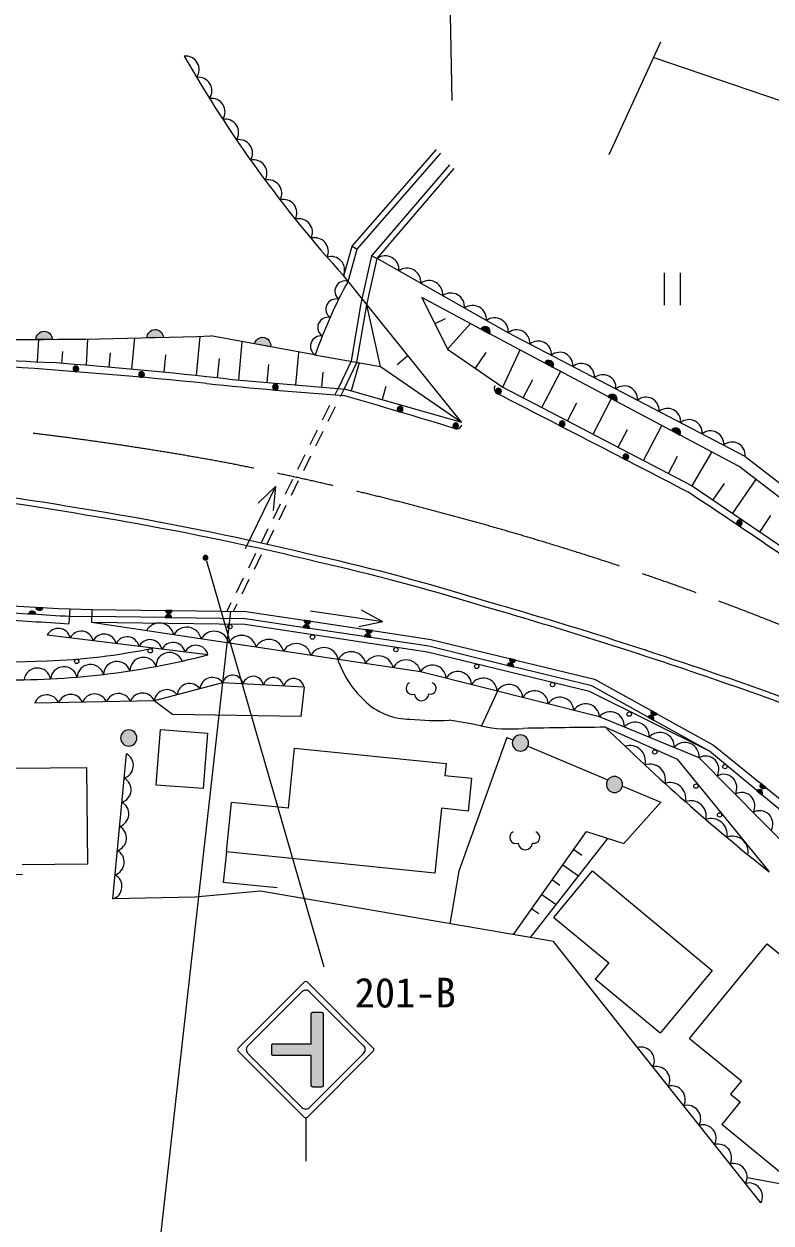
# Model space of a CAD drawing. Units: millimetres, scale not verified. Extents: x 40000 to 680000, y 20000 to 380000.
# Drawn here: x 400158 to 446178, y 267128 to 341068 of the extents above; entities that cross this region are included whole.
import ezdxf
from ezdxf.enums import TextEntityAlignment as Align

# ---------------------------------------------------------------- set-up
doc = ezdxf.new("R2010")
doc.units = ezdxf.units.MM
doc.header["$LTSCALE"] = 1000
doc.linetypes.add('CHAIN', pattern=[18.5, 12, -1.5, 3.5, -1.5])
for name, color, linetype, lineweight in [('M-BGD', 7, 'Continuous', 25), ('M-BMK', 2, 'CHAIN', 13), ('M-STR-HTXT', 7, 'Continuous', 13), ('M-STR-STRC', 7, 'Continuous', 25)]:
    doc.layers.add(name, color=color, linetype=linetype, lineweight=lineweight)
doc.styles.add('ＭＳ ゴシック', font='')
doc.styles.get('ＭＳ ゴシック').set_extended_font_data('MS Gothic')

msp = doc.modelspace()

# ---------------------------------------------------------------- hatches: boundary and pattern name
at = {"layer": 'M-BGD'}
for points in [[(428840, 321967, 1), (428311, 322249)], [(400897, 321615, -0.41421), (401394, 322118, -0.41421), (401897, 321621)], [(407743, 321713, -0.41422), (408230, 322226, -0.41422), (408743, 321739)], [(414367, 321337, -1), (415350, 321157)], [(432750, 319884, 0.41421), (432627, 320290, 0.41421), (432221, 320166)], [(403530, 319799, 0.41422), (403355, 319974, 0.41422), (403180, 319799, 0.41422), (403355, 319624, 0.41422)], [(407577, 319458, 0.41422), (407402, 319633, 0.41422), (407227, 319458, 0.41422), (407402, 319283, 0.41422)], [(415826, 318669, 0.41421), (415651, 318844, 0.41421), (415476, 318669, 1)], [(429568, 318430, 1), (429218, 318430, 0.99999)], [(436661, 317801, 1), (436131, 318083)], [(423505, 317320, 0.41422), (423330, 317495, 0.41422), (423155, 317320, 0.41422), (423330, 317145, 0.41422)], [(426929, 316290, 0.41421), (426754, 316465, 0.41421), (426579, 316290, 1)], [(433494, 316411, 0.41422), (433319, 316586, 0.41422), (433144, 316411, 0.41422), (433319, 316236, 0.41422)], [(440571, 315718, 0.41421), (440447, 316124, 0.41421), (440041, 316000)], [(437417, 314383, 0.41422), (437242, 314558, 0.41422), (437067, 314383, 0.41422), (437242, 314208, 0.41422)], [(444403, 310306, 1), (444053, 310306, 1)], [(411492, 308153, 1), (411192, 308153, 0.41422), (411342, 308003, 0.41422)], [(400465, 304695, -0.41421), (400677, 304883, -0.41421), (400864, 304671)], [(401304, 305083, -0.99999), (400905, 305106)], [(409253, 304454, 1), (408853, 304459)], [(408874, 304909, 1), (409274, 304904)], [(417749, 303797, 0.41421), (417581, 304024, 0.41421), (417354, 303856)], [(417422, 304299, 1), (417818, 304239)], [(421519, 303230, 0.41421), (421351, 303458, 0.41421), (421123, 303290)], [(421223, 303725, 1), (421619, 303665)], [(430067, 301941, 1), (430455, 301847)], [(430307, 301421, 0.41422), (430160, 301663, 0.41422), (429918, 301516)], [(438796, 298727, 0.41422), (438874, 298456, 0.41422), (439146, 298533)], [(438936, 298135, 0.41422), (438858, 298407, 0.41422), (438586, 298330)], [(407113, 297038, 0.41421), (406613, 297538, 0.41421), (406113, 297038, 0.99999)], [(431241, 296730, 0.41421), (430741, 297230, 0.41421), (430241, 296730, 1)], [(437037, 294171, 0.41421), (436537, 294671, 0.41421), (436037, 294171, 1)], [(445616, 293532, 0.41422), (445590, 293814, 0.41422), (445308, 293788)], [(445542, 294239, 0.41421), (445571, 293957, 0.41421), (445853, 293987)]]:
    msp.add_hatch(color=256, dxfattribs=at).paths.add_polyline_path(points)
at = {"layer": 'M-STR-STRC'}
msp.add_hatch(color=256, dxfattribs=at).paths.add_polyline_path([(418589, 280023), (418589, 275618), (418589, 275606), (418587, 275596), (418584, 275585), (418580, 275576), (418575, 275566), (418569, 275557), (418562, 275549), (418555, 275542), (418547, 275535), (418538, 275529), (418528, 275525), (418518, 275521), (418508, 275518), (418498, 275516), (418487, 275516), (417957, 275516), (417945, 275517), (417935, 275518), (417925, 275521), (417915, 275525), (417905, 275530), (417897, 275536), (417888, 275543), (417881, 275550), (417874, 275558), (417869, 275567), (417864, 275577), (417860, 275587), (417857, 275597), (417856, 275608), (417855, 275618), (417855, 277453), (415508, 277454), (415498, 277456), (415488, 277459), (415478, 277463), (415468, 277468), (415460, 277473), (415451, 277480), (415444, 277488), (415437, 277496), (415432, 277505), (415427, 277514), (415423, 277524), (415420, 277535), (415419, 277545), (415418, 277556), (415418, 278087), (415419, 278097), (415421, 278108), (415424, 278118), (415427, 278128), (415432, 278137), (415438, 278146), (415445, 278154), (415453, 278162), (415461, 278168), (415470, 278174), (415479, 278179), (415489, 278183), (415499, 278185), (415510, 278187), (415520, 278187), (417855, 278187), (417855, 280023), (417858, 280045), (417864, 280065), (417875, 280084), (417882, 280092), (417898, 280106), (417907, 280112), (417916, 280116), (417926, 280120), (417936, 280123), (417947, 280124), (417957, 280125), (418487, 280125), (418499, 280124), (418509, 280122), (418520, 280120), (418530, 280116), (418539, 280111), (418548, 280105), (418556, 280098), (418563, 280091), (418570, 280082), (418576, 280073), (418581, 280064), (418584, 280054), (418587, 280044), (418589, 280033)])

# ---------------------------------------------------------------- linework, layer by layer
at = {"layer": 'M-BGD'}
for p, q in [((420378, 327359), (425575, 333336)), ((420693, 327188), (425840, 333107)), ((421586, 326773), (426384, 332377)), ((421909, 326612), (426650, 332149)), ((419853, 325530), (420378, 327359)), ((420122, 325196), (420693, 327188)), ((420378, 327359), (420693, 327188)), ((420937, 323823), (421586, 326773)), ((421281, 323756), (421909, 326612)), ((421586, 326773), (421909, 326612)), ((427106, 316518), (419838, 325548)), ((439587, 325727), (439587, 323727)), ((440587, 325727), (440587, 323727)), ((428302, 322253), (424665, 324191)), ((422127, 319938), (421281, 323756)), ((426108, 322895), (425472, 322577)), ((426256, 321009), (427660, 322596)), ((404000, 320020), (404100, 321644)), ((404152, 321644), (404152, 321644)), ((406804, 319776), (406985, 321709)), ((410790, 319383), (411017, 321801)), ((410790, 319383), (411011, 321801)), ((418052, 320662), (411665, 321832)), ((432213, 320170), (428849, 321963)), ((400994, 320233), (401079, 321616)), ((413387, 319115), (413601, 321465)), ((429656, 318670), (430719, 320966)), ((402498, 320139), (402543, 320877)), ((405402, 319901), (405485, 320783)), ((408798, 319587), (408899, 320663)), ((412088, 319244), (412198, 320449)), ((416903, 318810), (417085, 320805)), ((418052, 320662), (422127, 319938)), ((420813, 320171), (420322, 318443)), ((423140, 320078), (423808, 320616)), ((427975, 319836), (428635, 320803)), ((415145, 318963), (415245, 320060)), ((418500, 318672), (418584, 319592)), ((422127, 319938), (427106, 316518)), ((432063, 317416), (433229, 319652)), ((436123, 318087), (432759, 319879)), ((412761, 319169), (419963, 318545)), ((419313, 318181), (419576, 318708)), ((422444, 318709), (422216, 317906)), ((430915, 318014), (431502, 319140)), ((419664, 318101), (419889, 318552)), ((419963, 318545), (427106, 316518)), ((435216, 315773), (436359, 317967)), ((418555, 316660), (419001, 317555)), ((418905, 316579), (419352, 317474)), ((433640, 316594), (434217, 317702)), ((440033, 316004), (436669, 317796)), ((417796, 315139), (418242, 316034)), ((418147, 315058), (418593, 315953)), ((436771, 314963), (437338, 316051)), ((438326, 314152), (439452, 316314)), ((417037, 313617), (417483, 314512)), ((417388, 313537), (417834, 314432)), ((439865, 313351), (440424, 314424)), ((441331, 312587), (442539, 314669)), ((416278, 312096), (416725, 312991)), ((416629, 312015), (417075, 312910)), ((443830, 310899), (445234, 312964)), ((415655, 312554), (413782, 308707)), ((415655, 312554), (414577, 311511)), ((415655, 312554), (415500, 311062)), ((442617, 311724), (443308, 312740)), ((415519, 310575), (415966, 311470)), ((415870, 310494), (416317, 311389)), ((445501, 309763), (446171, 310749)), ((414761, 309054), (415207, 309949)), ((415112, 308973), (415558, 309868)), ((414002, 307532), (414448, 308427)), ((414353, 307452), (414799, 308347)), ((413243, 306011), (413689, 306906)), ((413594, 305930), (414040, 306825)), ((412668, 304858), (412931, 305385)), ((402946, 304088), (403000, 304995)), ((403000, 304995), (404330, 304970)), ((404330, 304970), (404319, 304154)), ((404330, 304970), (408865, 304909)), ((413057, 304853), (413282, 305304)), ((422265, 304206), (417799, 304852)), ((422265, 304206), (420943, 304915)), ((402973, 304545), (404324, 304520)), ((408844, 304459), (404324, 304520)), ((417827, 304238), (421215, 303726)), ((422265, 304206), (420796, 303900)), ((411488, 302166), (401592, 303383)), ((421114, 303291), (417758, 303795)), ((417414, 300166), (417206, 298361)), ((429322, 299929), (428335, 297782)), ((409298, 298478), (408185, 299324)), ((417206, 298361), (409298, 298478)), ((406613, 297038), (406614, 297038)), ((429896, 297077), (430277, 296916)), ((430741, 296730), (430742, 296730)), ((431198, 296528), (436124, 294454)), ((405623, 287112), (406465, 296060)), ((416449, 292702), (416828, 296420)), ((427749, 294536), (426082, 294706)), ((427544, 292531), (427749, 294536)), ((436537, 294171), (436538, 294171)), ((437027, 294073), (439394, 293076)), ((445860, 293981), (448590, 291764)), ((416449, 292702), (412937, 293060)), ((448377, 291233), (445623, 293526)), ((427544, 292531), (425878, 292701)), ((431371, 284730), (436117, 290848)), ((412627, 290018), (412433, 288125)), ((434023, 290161), (434528, 289805)), ((404073, 289267), (400055, 289225)), ((433353, 289210), (434318, 288529)), ((415745, 287794), (412434, 288131)), ((432709, 288298), (433171, 287972)), ((432066, 287385), (432948, 286763)), ((431449, 286510), (431870, 286213)), ((432808, 285978), (436186, 283169)), ((436186, 283169), (435351, 282165)), ((441166, 278515), (444359, 275897)), ((445559, 268372), (437944, 277952)), ((444359, 275897), (443690, 275082)), ((443690, 275082), (444288, 274592)), ((444288, 274592), (443156, 273211))]:
    msp.add_line(p, q, dxfattribs=at)
for points in [[(444589, 314404), (429991, 322020), (421909, 326612)], [(424665, 324191), (426256, 321009), (429656, 318670), (441331, 312587), (450230, 306520), (461127, 301655), (472435, 296485), (476396, 296750), (477597, 298060), (479063, 305258)], [(419573, 318701), (420329, 320304), (420937, 323823)], [(419889, 318552), (420666, 320198), (421281, 323756)], [(448283, 310648), (444216, 313776), (440579, 315713)], [(444589, 314404), (452764, 308105), (473445, 298466), (476755, 299015)], [(409283, 304903), (413819, 304843), (417413, 304300)], [(442387, 296221), (435000, 299901), (425019, 302334), (413753, 304028), (404319, 304154)], [(461743, 282667), (449514, 287961), (441747, 295821), (435606, 298348), (424586, 301120), (404319, 304154)], [(417345, 303858), (413782, 304393), (409262, 304454)], [(429909, 301518), (425090, 302693), (421528, 303229)], [(421628, 303664), (425222, 303121), (430058, 301944)], [(430464, 301845), (435300, 300667), (438788, 298732)], [(438578, 298334), (435134, 300245), (430315, 301419)], [(417414, 300166), (412396, 300447), (408185, 299324), (400815, 299183)], [(445302, 293794), (442387, 296221), (438944, 298131)], [(439154, 298529), (442642, 296593), (445535, 294244)], [(435977, 297700), (440399, 295734), (446061, 288786)], [(429896, 297077), (426948, 288818), (426394, 285586)], [(416828, 296420), (426160, 295468), (426082, 294706)], [(400061, 288627), (397365, 288599), (397297, 295151), (404011, 295222), (404073, 289267)], [(425878, 292701), (425471, 288708), (412627, 290018), (412937, 293060)], [(430321, 284910), (434809, 291275), (437102, 290526), (439394, 293076)], [(432808, 285978), (435185, 288837), (442555, 282707), (439343, 278845), (435351, 282165)], [(437944, 277952), (432786, 284486), (414731, 287592), (410677, 287224), (405623, 287112)], [(441166, 278515), (445947, 284345), (453621, 278051), (447039, 270026), (443156, 273211)], [(444703, 269933), (451972, 268599), (466606, 259510)]]:
    msp.add_lwpolyline(points, dxfattribs=at)
for points in [[(428840, 321967, 1), (428311, 322249)], [(400897, 321615, -0.41421), (401394, 322118, -0.41421), (401897, 321621)], [(407743, 321713, -0.41422), (408230, 322226, -0.41422), (408743, 321739)], [(414367, 321337, -1), (415350, 321157)], [(432750, 319884, 0.41421), (432627, 320290, 0.41421), (432221, 320166)], [(403530, 319799, 0.41422), (403355, 319974, 0.41422), (403180, 319799, 0.41422), (403355, 319624, 0.41422)], [(407577, 319458, 0.41422), (407402, 319633, 0.41422), (407227, 319458, 0.41422), (407402, 319283, 0.41422)], [(415826, 318669, 0.41421), (415651, 318844, 0.41421), (415476, 318669, 1)], [(429568, 318430, 1), (429218, 318430, 0.99999)], [(436661, 317801, 1), (436131, 318083)], [(423505, 317320, 0.41422), (423330, 317495, 0.41422), (423155, 317320, 0.41422), (423330, 317145, 0.41422)], [(426929, 316290, 0.41421), (426754, 316465, 0.41421), (426579, 316290, 1)], [(433494, 316411, 0.41422), (433319, 316586, 0.41422), (433144, 316411, 0.41422), (433319, 316236, 0.41422)], [(440571, 315718, 0.41421), (440447, 316124, 0.41421), (440041, 316000)], [(437417, 314383, 0.41422), (437242, 314558, 0.41422), (437067, 314383, 0.41422), (437242, 314208, 0.41422)], [(444403, 310306, 1), (444053, 310306, 1)], [(411492, 308153, 1), (411192, 308153, 0.41422), (411342, 308003, 0.41422)], [(400465, 304695, -0.41421), (400677, 304883, -0.41421), (400864, 304671)], [(401304, 305083, -0.99999), (400905, 305106)], [(409253, 304454, 1), (408853, 304459)], [(408874, 304909, 1), (409274, 304904)], [(417749, 303797, 0.41421), (417581, 304024, 0.41421), (417354, 303856)], [(417422, 304299, 1), (417818, 304239)], [(421519, 303230, 0.41421), (421351, 303458, 0.41421), (421123, 303290)], [(421223, 303725, 1), (421619, 303665)], [(430067, 301941, 1), (430455, 301847)], [(430307, 301421, 0.41422), (430160, 301663, 0.41422), (429918, 301516)], [(438796, 298727, 0.41422), (438874, 298456, 0.41422), (439146, 298533)], [(438936, 298135, 0.41422), (438858, 298407, 0.41422), (438586, 298330)], [(407113, 297038, 0.41421), (406613, 297538, 0.41421), (406113, 297038, 0.99999)], [(431241, 296730, 0.41421), (430741, 297230, 0.41421), (430241, 296730, 1)], [(437037, 294171, 0.41421), (436537, 294671, 0.41421), (436037, 294171, 1)], [(445616, 293532, 0.41422), (445590, 293814, 0.41422), (445308, 293788)], [(445542, 294239, 0.41421), (445571, 293957, 0.41421), (445853, 293987)]]:
    msp.add_lwpolyline(points, format="xyb", close=True, dxfattribs=at)
msp.add_lwpolyline([(408567, 297559), (411453, 297341), (411194, 293915), (408308, 294133)], close=True, dxfattribs=at)
for centre in [(412847, 303906), (417932, 303261), (407939, 302413), (423069, 302492), (403405, 301758), (428049, 301452), (432718, 300329), (437449, 298509), (439019, 296180), (443344, 295276), (441556, 294069), (443012, 292291)]:
    msp.add_circle(centre, 134, dxfattribs=at)
for centre, radius, start, end in [((410118, 338260), 832, 324.11865, 96.47701), ((477203, 377457), 77364, 209.73382, 222.14205), ((410903, 336947), 832, 325.24667, 97.60503), ((411713, 335649), 832, 326.37469, 98.73305), ((412549, 334368), 832, 327.50271, 99.86108), ((413410, 333104), 832, 328.63073, 100.9891), ((414295, 331856), 832, 329.75875, 102.11712), ((415205, 330627), 832, 330.88677, 103.24514), ((416139, 329415), 832, 332.01479, 104.37316), ((417097, 328223), 832, 333.14281, 105.50118), ((418078, 327049), 832, 334.27083, 106.6292), ((419081, 325895), 832, 335.39885, 107.75722), ((422409, 325925), 850, 354.70917, 126.07164), ((423756, 325160), 850, 354.70917, 126.07164), ((444880, 311472), 28308, 150.99892, 161.07431), ((419946, 324586), 635, 73.92476, 230.59194), ((425103, 324394), 850, 354.70917, 126.07164), ((419393, 323477), 635, 76.4436, 233.11078), ((426450, 323629), 850, 354.70917, 126.07164), ((427797, 322863), 850, 354.70917, 126.07164), ((418890, 322345), 635, 78.96245, 235.62963), ((429144, 322098), 850, 354.70917, 126.07164), ((399510, 657624), 336012, 269.73791, 272.07309), ((418438, 321193), 635, 81.4813, 238.14848), ((430511, 321398), 810, 354.96081, 129.94298), ((431838, 320706), 810, 354.96081, 129.94298), ((376335, -24996), 345677, 84.17348, 88.21027), ((477081, 1722784), 1404613, 266.58063, 266.93271), ((379915, 26427), 294579, 83.59811, 85.71578), ((433165, 320014), 810, 354.96081, 129.94298), ((434492, 319322), 810, 354.96081, 129.94298), ((435819, 318629), 810, 354.96081, 129.94298), ((439840, 595120), 277682, 264.12709, 265.87162), ((429473, 318586), 350, 152.66562, 242.66562), ((437147, 317937), 810, 354.96081, 129.94298), ((280654, -163186), 501066, 73.05379, 73.87119), ((-609712, -1706263), 2275594, 62.49885, 62.83239), ((438474, 317245), 810, 354.96081, 129.94298), ((439801, 316552), 810, 354.96081, 129.94298), ((441128, 315860), 810, 354.96081, 129.94298), ((426804, 316458), 350, 253.46235, 343.46235), ((442455, 315168), 810, 354.96081, 129.94298), ((443782, 314476), 810, 354.96081, 129.94298), ((342481, -59594), 375798, 80.17844, 81.76815), ((269107, 50652), 313014, 54.66121, 56.67344), ((342481, -59594), 375448, 80.17856, 81.76815), ((372812, 120467), 193204, 76.36757, 79.93279), ((372812, 120467), 192854, 76.36682, 79.93257), ((388570, 177186), 134034, 72.79349, 77.1984), ((388570, 177186), 134384, 72.79516, 77.19732), ((413356, 519228), 214484, 264.19094, 267.2324), ((355229, 49302), 266474, 71.25753, 74.08054), ((468541, 1420877), 1118255, 266.40159, 266.63857), ((355229, 49302), 266124, 71.25731, 74.08138), ((468541, 1420877), 1118714, 266.40163, 266.63857), ((408496, 303218), 908, 11.29785, 151.67613), ((402267, 303040), 757, 12.84953, 153.13389), ((403681, 302867), 757, 12.84953, 153.13389), ((405095, 302693), 757, 12.84953, 153.13389), ((406509, 302519), 757, 12.84953, 153.13389), ((410185, 302965), 908, 11.29785, 151.67613), ((411874, 302712), 908, 11.29785, 151.67613), ((413563, 302459), 908, 11.29785, 151.67613), ((400434, 338810), 37027, 271.76496, 281.93484), ((407922, 302345), 757, 12.84953, 153.13389), ((409336, 302171), 757, 12.84953, 153.13389), ((410750, 301998), 757, 12.84953, 153.13389), ((415252, 302207), 908, 11.29785, 151.67613), ((416941, 301954), 908, 11.29785, 151.67613), ((418630, 301701), 908, 11.29785, 151.67613), ((398357, 368797), 67073, 263.70248, 272.74936), ((399489, 348256), 47627, 268.83602, 284.59265), ((405887, 300930), 830, 17.19883, 178.19942), ((407509, 301178), 830, 19.16841, 180.16899), ((409123, 301482), 830, 21.13799, 182.13857), ((425529, 303999), 6406, 198.79162, 228.2171), ((420318, 301448), 908, 11.29785, 151.67613), ((422007, 301195), 908, 11.29785, 151.67613), ((423696, 300943), 908, 11.29785, 151.67613), ((400981, 300523), 830, 11.2901, 172.29068), ((402620, 300602), 830, 13.25968, 174.26026), ((404256, 300738), 830, 15.22926, 176.22984), ((425313, 300681), 849, 2.9291, 148.82675), ((426887, 300285), 849, 2.9291, 148.82675), ((376170, 107201), 204570, 67.21684, 71.60089), ((376170, 107201), 204920, 67.21682, 71.6006), ((410362, 299617), 778, 35.84892, 174.01392), ((411766, 299991), 778, 35.84892, 174.01392), ((413015, 300267), 645, 9.76952, 163.82644), ((414270, 300197), 645, 9.76952, 163.82644), ((415524, 300127), 645, 9.76952, 163.82644), ((416779, 300057), 645, 9.76952, 163.82644), ((424075, 300103), 381, 116.30504, 290.4654), ((425191, 300104), 361, 254.47523, 70.54878), ((428461, 299889), 849, 2.9291, 148.82675), ((430035, 299493), 849, 2.9291, 148.82675), ((401558, 298904), 793, 22.78929, 159.39315), ((403032, 298932), 793, 22.78929, 159.39315), ((404506, 298960), 793, 22.78929, 159.39315), ((405980, 298988), 793, 22.78929, 159.39315), ((407453, 299017), 793, 22.78929, 159.39315), ((408958, 299243), 778, 35.84892, 174.01392), ((424651, 299783), 445, 184.69911, 356.5199), ((431609, 299097), 849, 2.9291, 148.82675), ((433184, 298701), 849, 2.9291, 148.82675), ((423972, 302278), 4085, 228.41743, 269.59686), ((434758, 298305), 849, 2.9291, 148.82675), ((425613, 316176), 18060, 264.69806, 272.32621), ((419894, 255380), 43235, 78.77384, 81.41779), ((436269, 297779), 874, 355.9165, 139.35617), ((437804, 297147), 874, 355.9165, 139.35617), ((430112, 305963), 8372, 257.57423, 275.61288), ((442217, -352551), 650281, 90.54976, 90.99441), ((528004, 391643), 131508, 225.59055, 231.45668), ((439340, 296515), 874, 355.9165, 139.35617), ((437482, 295615), 961, 345.52653, 107.85437), ((440875, 295884), 874, 355.9165, 139.35617), ((406085, 295344), 811, 287.17391, 62.07268), ((442146, 295106), 819, 330.17849, 119.13534), ((438718, 294465), 961, 346.25979, 108.58764), ((405945, 293852), 811, 287.17391, 62.07268), ((439969, 293330), 961, 346.99306, 109.3209), ((443255, 293983), 819, 330.17849, 119.13534), ((444365, 292860), 819, 330.17849, 119.13534), ((405805, 292361), 811, 287.17391, 62.07268), ((441234, 292211), 961, 347.72633, 110.05417), ((442514, 291109), 961, 348.45959, 110.78744), ((445474, 291737), 819, 330.17849, 119.13534), ((405664, 290869), 811, 287.17391, 62.07268), ((430461, 290909), 381, 116.30504, 290.4654), ((431578, 290910), 361, 254.47523, 70.54878), ((443807, 290023), 961, 349.19286, 111.52071), ((405524, 289378), 811, 287.17391, 62.07268), ((431038, 290588), 445, 184.69911, 356.5199), ((405384, 287886), 811, 287.17391, 62.07268), ((438157, 277145), 835, 332.13566, 104.82474), ((439109, 275947), 835, 332.13566, 104.82474), ((440061, 274750), 835, 332.13566, 104.82474), ((441013, 273552), 835, 332.13566, 104.82474), ((441965, 272355), 835, 332.13566, 104.82474), ((442917, 271157), 835, 332.13566, 104.82474), ((443869, 269960), 835, 332.13566, 104.82474), ((444820, 268762), 835, 332.13566, 104.82474)]:
    msp.add_arc(centre, radius, start, end, dxfattribs=at)
at = {"layer": 'M-BMK'}
for centre, radius, start, end in [((378448, 129508), 187641, 79.51616, 86.01495), ((373251, 114898), 202968, 73.10343, 78.82409), ((381542, 141532), 175074, 65.53307, 73.16615)]:
    msp.add_arc(centre, radius, start, end, dxfattribs=at)
at = {"layer": 'M-STR-HTXT'}
for p, q in [((426347, 344688), (426519, 336344)), ((439378, 339939), (436196, 332990)), ((438951, 339007), (484518, 323428))]:
    msp.add_line(p, q, dxfattribs=at)
msp.add_lwpolyline([(412877, 304855), (405917, 242725), (372167, 242725)], dxfattribs=at)
at = {"layer": 'M-STR-STRC'}
for p, q in [((411406, 307954), (418630, 282925)), ((417518, 273620), (417518, 270935))]:
    msp.add_line(p, q, dxfattribs=at)
for points in [[(421676, 277724), (421707, 277769), (421718, 277820), (421706, 277874), (421676, 277917), (417614, 281978), (417570, 282009), (417518, 282020), (417465, 282009), (417422, 281978), (413360, 277917), (413329, 277872), (413318, 277820), (413330, 277767), (413360, 277724), (417422, 273663), (417467, 273631), (417518, 273620), (417572, 273632), (417614, 273663)], [(421080, 277586), (421124, 277637), (421157, 277697), (421171, 277736), (421182, 277803), (421178, 277870), (421171, 277905), (421146, 277966), (421109, 278024), (421080, 278055), (417753, 281383), (417701, 281426), (417642, 281459), (417602, 281473), (417536, 281484), (417468, 281480), (417434, 281473), (417372, 281448), (417315, 281411), (417283, 281383), (413956, 278055), (413912, 278004), (413880, 277944), (413866, 277905), (413855, 277838), (413858, 277770), (413866, 277736), (413890, 277675), (413928, 277617), (413956, 277586), (417283, 274258), (417335, 274215), (417394, 274182), (417434, 274168), (417500, 274157), (417568, 274160), (417602, 274168), (417664, 274193), (417722, 274230), (417753, 274258)], [(418589, 280023), (418589, 275618), (418589, 275606), (418587, 275596), (418584, 275585), (418580, 275576), (418575, 275566), (418569, 275557), (418562, 275549), (418555, 275542), (418547, 275535), (418538, 275529), (418528, 275525), (418518, 275521), (418508, 275518), (418498, 275516), (418487, 275516), (417957, 275516), (417945, 275517), (417935, 275518), (417925, 275521), (417915, 275525), (417905, 275530), (417897, 275536), (417888, 275543), (417881, 275550), (417874, 275558), (417869, 275567), (417864, 275577), (417860, 275587), (417857, 275597), (417856, 275608), (417855, 275618), (417855, 277453), (415508, 277454), (415498, 277456), (415488, 277459), (415478, 277463), (415468, 277468), (415460, 277473), (415451, 277480), (415444, 277488), (415437, 277496), (415432, 277505), (415427, 277514), (415423, 277524), (415420, 277535), (415419, 277545), (415418, 277556), (415418, 278087), (415419, 278097), (415421, 278108), (415424, 278118), (415427, 278128), (415432, 278137), (415438, 278146), (415445, 278154), (415453, 278162), (415461, 278168), (415470, 278174), (415479, 278179), (415489, 278183), (415499, 278185), (415510, 278187), (415520, 278187), (417855, 278187), (417855, 280023), (417858, 280045), (417864, 280065), (417875, 280084), (417882, 280092), (417898, 280106), (417907, 280112), (417916, 280116), (417926, 280120), (417936, 280123), (417947, 280124), (417957, 280125), (418487, 280125), (418499, 280124), (418509, 280122), (418520, 280120), (418530, 280116), (418539, 280111), (418548, 280105), (418556, 280098), (418563, 280091), (418570, 280082), (418576, 280073), (418581, 280064), (418584, 280054), (418587, 280044), (418589, 280033)]]:
    msp.add_lwpolyline(points, close=True, dxfattribs=at)

# ---------------------------------------------------------------- texts
at = {"layer": 'M-STR-STRC', "style": 'ＭＳ ゴシック'}
msp.add_text('201-B', height=1833, dxfattribs=at).set_placement((420527, 279869), align=Align.BOTTOM_LEFT)

doc.saveas('drawing.dxf')
